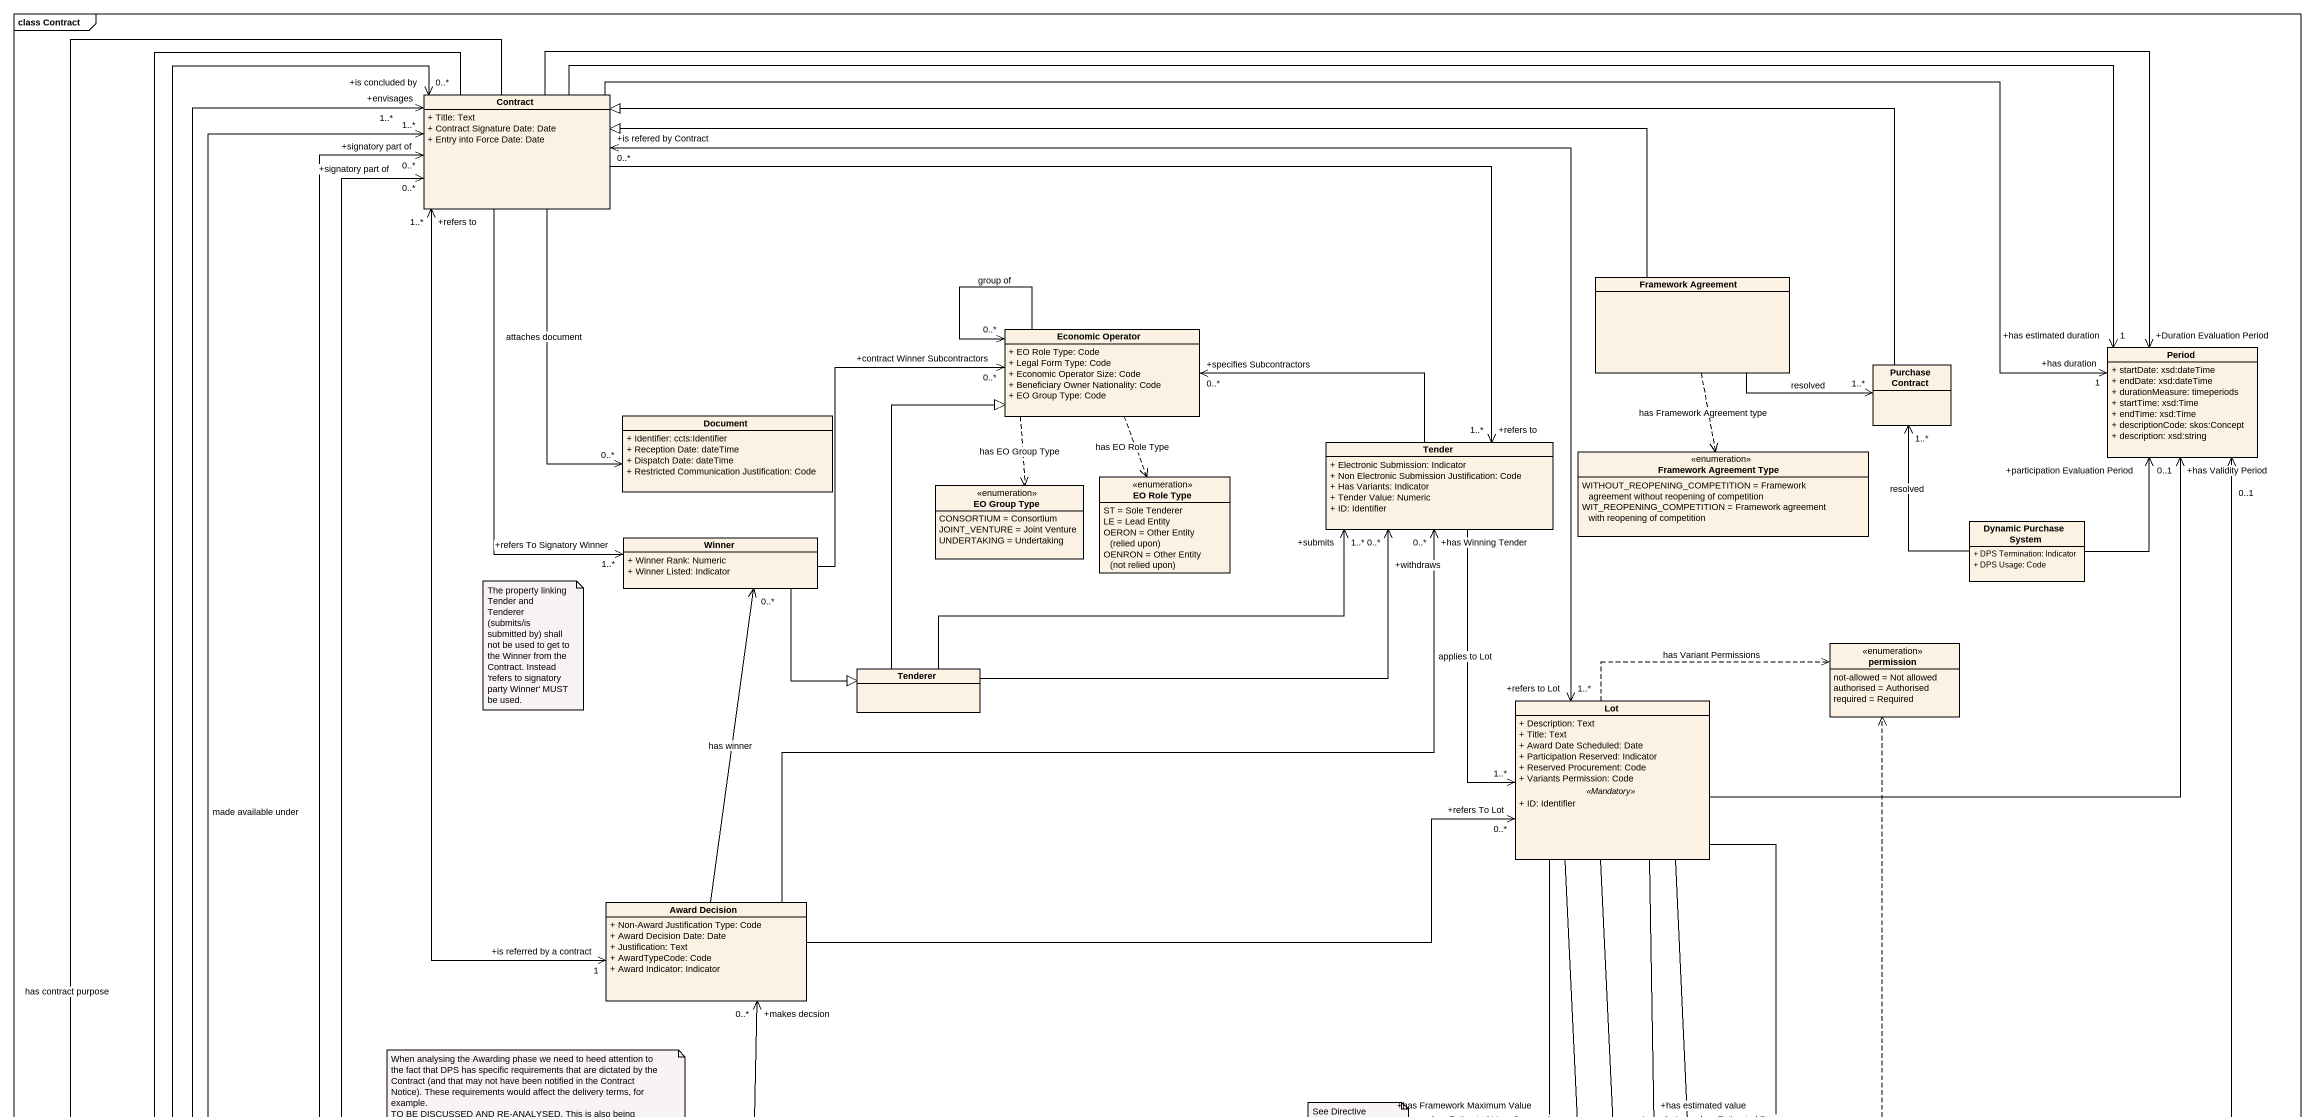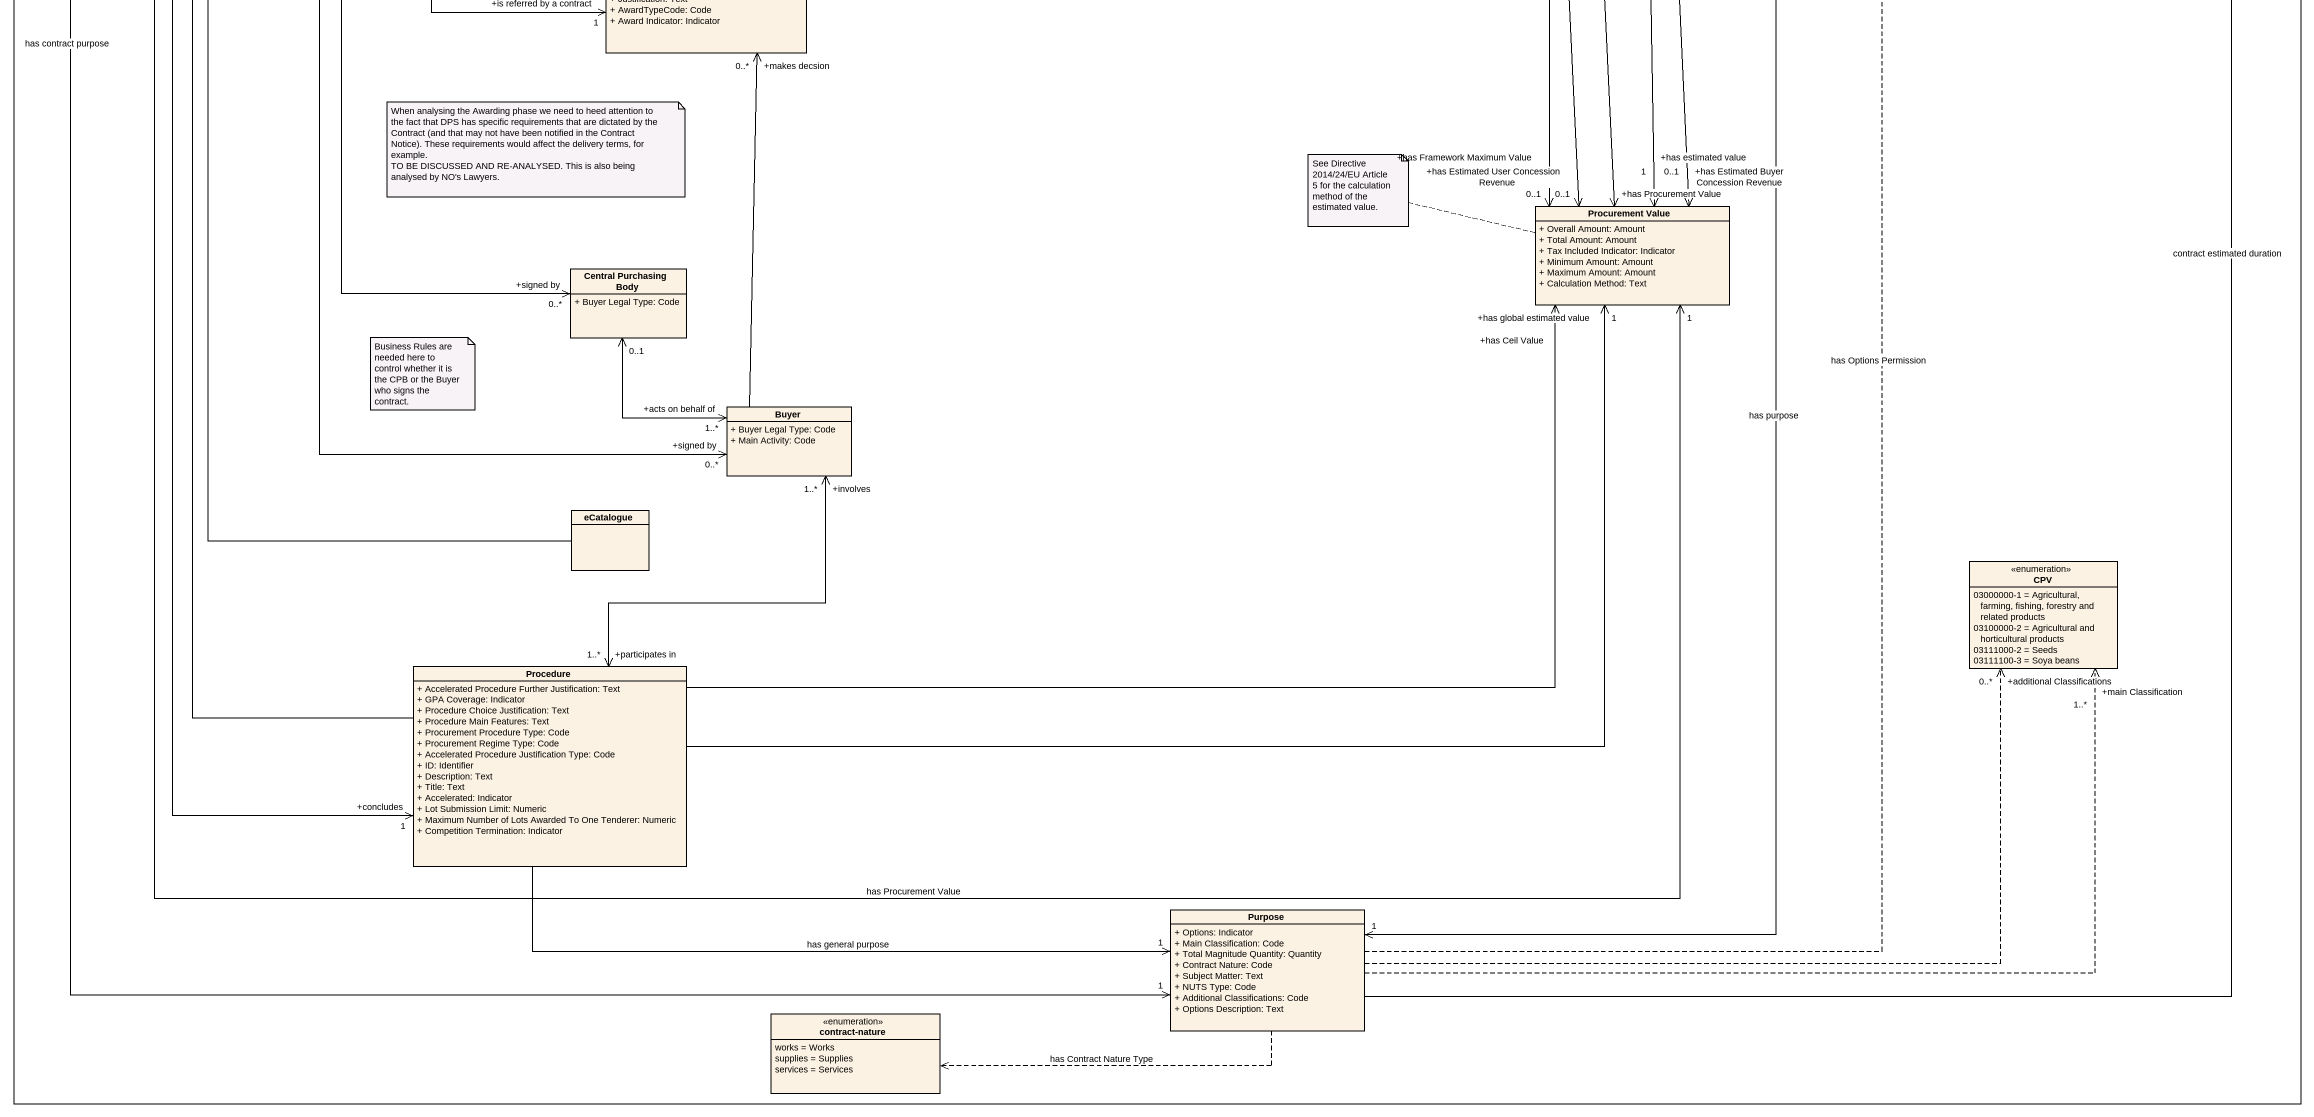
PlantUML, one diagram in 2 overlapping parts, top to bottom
@startuml
mainframe class Contract
hide circle
hide empty members
skinparam classAttributeIconSize 0
class Contract {
  + Title: Text
  + Contract Signature Date: Date
  + Entry into Force Date: Date
}
class "Framework Agreement" as Framework_Agreement
class "Economic Operator" as Economic_Operator {
  + EO Role Type: Code
  + Legal Form Type: Code
  + Economic Operator Size: Code
  + Beneficiary Owner Nationality: Code
  + EO Group Type: Code
}
class Period {
  + startDate: xsd:dateTime
  + endDate: xsd:dateTime
  + durationMeasure: timeperiods
  + startTime: xsd:Time
  + endTime: xsd:Time
  + descriptionCode: skos:Concept
  + description: xsd:string
}
class "Purchase Contract" as Purchase_Contract
class Document {
  + Identifier: ccts:Identifier
  + Reception Date: dateTime
  + Dispatch Date: dateTime
  + Restricted Communication Justification: Code
}
class Tender {
  + Electronic Submission: Indicator
  + Non Electronic Submission Justification: Code
  + Has Variants: Indicator
  + Tender Value: Numeric
  + ID: Identifier
}
enum "Framework Agreement Type" as Framework_Agreement_Type {
  WITHOUT_REOPENING_COMPETITION = Framework agreement without reopening of competition
  WIT_REOPENING_COMPETITION = Framework agreement with reopening of competition
}
enum "EO Group Type" as EO_Group_Type {
  CONSORTIUM = Consortium
  JOINT_VENTURE = Joint Venture
  UNDERTAKING = Undertaking
}
enum "EO Role Type" as EO_Role_Type {
  ST = Sole Tenderer
  LE = Lead Entity
  {field} OERON = Other Entity (relied upon)
  {field} OENRON = Other Entity (not relied upon)
}
class Winner {
  + Winner Rank: Numeric
  + Winner Listed: Indicator
}
class "Dynamic Purchase System" as Dynamic_Purchase_System {
  + DPS Termination: Indicator
  + DPS Usage: Code
}
class Tenderer
enum permission {
  not-allowed = Not allowed
  authorised = Authorised
  required = Required
}
class Lot {
  + Description: Text
  + Title: Text
  + Award Date Scheduled: Date
  + Participation Reserved: Indicator
  + Reserved Procurement: Code
  + Variants Permission: Code
  .. <<Mandatory>> ..
  + ID: Identifier
}
class "Award Decision" as Award_Decision {
  + Non-Award Justification Type: Code
  + Award Decision Date: Date
  + Justification: Text
  + AwardTypeCode: Code
  + Award Indicator: Indicator
}
class "Procurement Value" as Procurement_Value {
  + Overall Amount: Amount
  + Total Amount: Amount
  + Tax Included Indicator: Indicator
  + Minimum Amount: Amount
  + Maximum Amount: Amount
  + Calculation Method: Text
}
class "Central Purchasing Body" as Central_Purchasing_Body {
  + Buyer Legal Type: Code
}
class Buyer {
  + Buyer Legal Type: Code
  + Main Activity: Code
}
class eCatalogue
enum CPV {
  03000000-1 = Agricultural, farming, fishing, forestry and related products
  03100000-2 = Agricultural and horticultural products
  03111000-2 = Seeds
  03111100-3 = Soya beans
}
class Procedure {
  + Accelerated Procedure Further Justification: Text
  + GPA Coverage: Indicator
  + Procedure Choice Justification: Text
  + Procedure Main Features: Text
  + Procurement Procedure Type: Code
  + Procurement Regime Type: Code
  + Accelerated Procedure Justification Type: Code
  + ID: Identifier
  + Description: Text
  + Title: Text
  + Accelerated: Indicator
  + Lot Submission Limit: Numeric
  + Maximum Number of Lots Awarded To One Tenderer: Numeric
  + Competition Termination: Indicator
}
class Purpose {
  + Options: Indicator
  + Main Classification: Code
  + Total Magnitude Quantity: Quantity
  + Contract Nature: Code
  + Subject Matter: Text
  + NUTS Type: Code
  + Additional Classifications: Code
  + Options Description: Text
}
enum "contract-nature" as contract_nature {
  works = Works
  supplies = Supplies
  services = Services
}
Contract -right-> "+has duration\n1" Period
Contract -right-> "+has estimated duration\n1" Period
Contract -right-> "+Duration Evaluation Period" Period
Contract --> "0..*" Document : attaches document
Contract --> "+refers To Signatory Winner\n1..*" Winner
Contract "+is refered by Contract\n0..*" <-right-> "+refers to Lot\n1..*" Lot
Contract "+refers to\n1..*" <--> "+is referred by a contract\n1" Award_Decision
Contract --> "1" Procurement_Value : has Procurement Value
Contract "+signatory part of\n0..*" <--> "+signed by\n0..*" Buyer
Contract --> "1" Purpose : has contract purpose
Framework_Agreement -left-|> Contract
Framework_Agreement -right-> "1..*" Purchase_Contract : resolved
Framework_Agreement ..> Framework_Agreement_Type : has Framework Agreement type
Economic_Operator --> "0..*" Economic_Operator : group of
Economic_Operator ..> EO_Group_Type : has EO Group Type
Economic_Operator ..> EO_Role_Type : has EO Role Type
Period "+has Validity Period\n0..1" <-- Lot
Purchase_Contract -left-|> Contract
Tender "+refers to\n1..*" <-left- Contract
Tender -left-> "+specifies Subcontractors\n0..*" Economic_Operator
Tender --> "1..*" Lot : applies to Lot
Winner -right-> "+contract Winner Subcontractors\n0..*" Economic_Operator
Winner --|> Tenderer
Dynamic_Purchase_System -up-> "+participation Evaluation Period" Period
Dynamic_Purchase_System -up-> "1..*" Purchase_Contract : resolved
Tenderer -up-|> Economic_Operator
Tenderer -right-> "+submits\n1..*" Tender
Tenderer -right-> "+withdraws\n0..*" Tender
Lot .right.> permission : has Variant Permissions
Lot --> "+has Framework Maximum Value\n0..1" Procurement_Value
Lot --> "+has Procurement Value" Procurement_Value
Lot --> "+has Estimated User Concession Revenue\n0..1" Procurement_Value
Lot --> "+has Estimated Buyer Concession Revenue\n0..1" Procurement_Value
Lot --> "+has estimated value\n1" Procurement_Value
Lot --> "1" Purpose : has purpose
Award_Decision -up-> "+has Winning Tender\n0..*" Tender
Award_Decision -up-> "0..*" Winner : has winner
Award_Decision -right-> "+refers To Lot\n0..*" Lot
Central_Purchasing_Body "+signed by\n0..*" <-up-> "+signatory part of\n0..*" Contract
Central_Purchasing_Body "0..1" <--> "+acts on behalf of\n1..*" Buyer
Buyer -up-> "+makes decsion\n0..*" Award_Decision
eCatalogue -up-> "1..*" Contract : made available under
Procedure "+concludes\n1" <-up-> "+is concluded by\n0..*" Contract
Procedure -up-> "+envisages\n1..*" Contract
Procedure -right-> "+has global estimated value\n1" Procurement_Value
Procedure -right-> "+has Ceil Value" Procurement_Value
Procedure "+participates in\n1..*" <-up-> "+involves\n1..*" Buyer
Procedure -right-> "1" Purpose : has general purpose
Purpose -up-> "0..1" Period : contract estimated duration
Purpose .up.> permission : has Options Permission
Purpose .right.> "+additional Classifications\n0..*" CPV
Purpose .right.> "+main Classification\n1..*" CPV
Purpose .left.> contract_nature : has Contract Nature Type
note as N1
  The property linking Tender and Tenderer (submits/is submitted by) shall not be used to get to the Winner from the Contract. Instead 'refers to signatory party Winner' MUST be used.
end note
note as N2
  When analysing the Awarding phase we need to heed attention to the fact that DPS has specific requirements that are dictated by the Contract (and that may not have been notified in the Contract Notice). These requirements would affect the delivery terms, for example.
  TO BE DISCUSSED AND RE-ANALYSED. This is also being analysed by NO's Lawyers.
end note
note left of Procurement_Value : See Directive 2014/24/EU Article 5 for the calculation method of the estimated value.
note as N4
  Business Rules are needed here to control whether it is the CPB or the Buyer who signs the contract.
end note
@enduml
